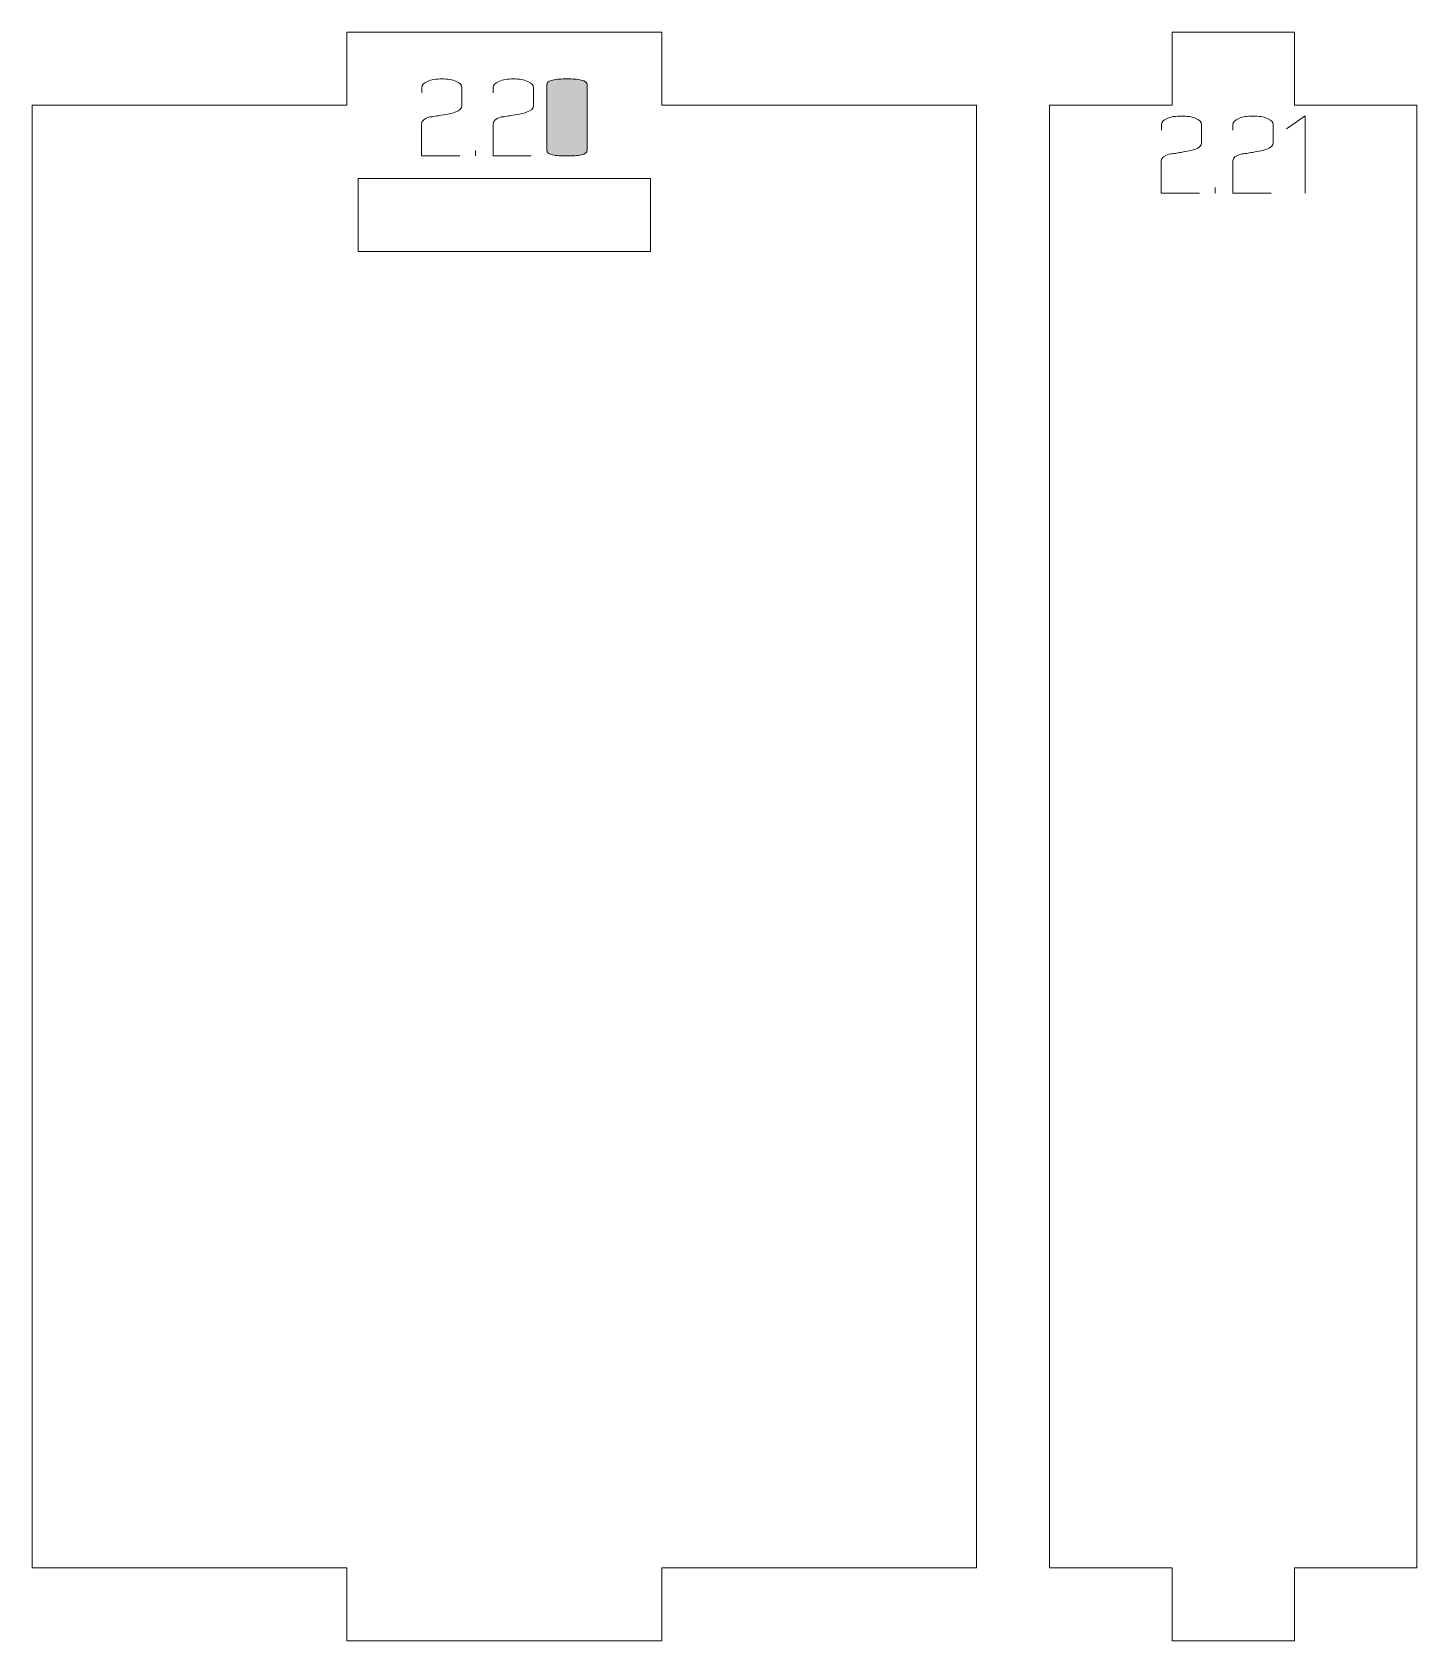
# Model space of a CAD drawing. Header units: centimetres. Extents: x -191 to 212, y -234 to 239.
# Drawn here: x -43.28 to -37.6, y -45.73 to -39.13 of the extents above; entities that cross this region are included whole.
import ezdxf

# ---------------------------------------------------------------- set-up
doc = ezdxf.new("R2010")
doc.units = ezdxf.units.CM
doc.header["$MEASUREMENT"] = 0
doc.layers.add('Capa 1', color=7, linetype='Continuous')

msp = doc.modelspace()

# ---------------------------------------------------------------- hatches: boundary and pattern name
at = {"layer": 'Capa 1', "true_color": 0x3e4095}
h = msp.add_hatch(color=175, dxfattribs=at)
edge = h.paths.add_edge_path()
edge.add_spline(control_points=[(-41.68326, -39.641), (-41.68326, -39.641), (-41.68326, -39.50846), (-41.68326, -39.50846), (-41.68234, -39.49654), (-41.67149, -39.48737), (-41.6507, -39.48095), (-41.64214, -39.48033), (-41.63396, -39.47934), (-41.62616, -39.47796), (-41.61837, -39.47659), (-41.61049, -39.47514), (-41.60254, -39.47361), (-41.58787, -39.47116), (-41.57663, -39.46917), (-41.56884, -39.46765), (-41.56104, -39.46612), (-41.55347, -39.46413), (-41.54613, -39.46168), (-41.52718, -39.45465), (-41.5177, -39.44563), (-41.5177, -39.43463), (-41.5177, -39.43463), (-41.5177, -39.35987), (-41.5177, -39.35987), (-41.5177, -39.35009), (-41.52557, -39.34176), (-41.54132, -39.33488), (-41.55706, -39.328), (-41.57671, -39.32456), (-41.60025, -39.32456), (-41.62379, -39.32456), (-41.64344, -39.328), (-41.65918, -39.33488), (-41.67493, -39.34176), (-41.6828, -39.35009), (-41.6828, -39.35987), (-41.6828, -39.35987), (-41.6828, -39.38234), (-41.6828, -39.38234), (-41.6828, -39.38234), (-41.6828, -39.35987), (-41.6828, -39.35987), (-41.6828, -39.35009), (-41.67493, -39.34176), (-41.65918, -39.33488), (-41.64344, -39.328), (-41.62379, -39.32456), (-41.60025, -39.32456), (-41.57671, -39.32456), (-41.55706, -39.328), (-41.54132, -39.33488), (-41.52557, -39.34176), (-41.5177, -39.35009), (-41.5177, -39.35987), (-41.5177, -39.35987), (-41.5177, -39.43463), (-41.5177, -39.43463), (-41.5177, -39.44563), (-41.52718, -39.45465), (-41.54613, -39.46168), (-41.55347, -39.46413), (-41.56104, -39.46612), (-41.56884, -39.46765), (-41.57663, -39.46917), (-41.58787, -39.47116), (-41.60254, -39.47361), (-41.61049, -39.47514), (-41.61837, -39.47659), (-41.62616, -39.47796), (-41.63396, -39.47934), (-41.64214, -39.48033), (-41.6507, -39.48095), (-41.67149, -39.48737), (-41.68234, -39.49654), (-41.68326, -39.50846), (-41.68326, -39.50846), (-41.68326, -39.641), (-41.68326, -39.641), (-41.68326, -39.641), (-41.52641, -39.641), (-41.52641, -39.641), (-41.52641, -39.641), (-41.68326, -39.641), (-41.68326, -39.641)], knot_values=[0, 0, 0, 0, 0.0357143, 0.0357143, 0.0357143, 0.0714286, 0.0714286, 0.0714286, 0.1071429, 0.1071429, 0.1071429, 0.1428571, 0.1428571, 0.1428571, 0.1785714, 0.1785714, 0.1785714, 0.2142857, 0.2142857, 0.2142857, 0.25, 0.25, 0.25, 0.2857143, 0.2857143, 0.2857143, 0.3214286, 0.3214286, 0.3214286, 0.3571429, 0.3571429, 0.3571429, 0.3928571, 0.3928571, 0.3928571, 0.4285714, 0.4285714, 0.4285714, 0.4642857, 0.4642857, 0.4642857, 0.5, 0.5, 0.5, 0.5357143, 0.5357143, 0.5357143, 0.5714286, 0.5714286, 0.5714286, 0.6071429, 0.6071429, 0.6071429, 0.6428571, 0.6428571, 0.6428571, 0.6785714, 0.6785714, 0.6785714, 0.7142857, 0.7142857, 0.7142857, 0.75, 0.75, 0.75, 0.7857143, 0.7857143, 0.7857143, 0.8214286, 0.8214286, 0.8214286, 0.8571429, 0.8571429, 0.8571429, 0.8928571, 0.8928571, 0.8928571, 0.9285714, 0.9285714, 0.9285714, 0.9642857, 0.9642857, 0.9642857, 1, 1, 1, 1], degree=3, periodic=1)
h = msp.add_hatch(color=175, dxfattribs=at)
edge = h.paths.add_edge_path()
edge.add_spline(control_points=[(-41.38975, -39.641), (-41.38975, -39.641), (-41.38975, -39.50846), (-41.38975, -39.50846), (-41.38883, -39.49654), (-41.37798, -39.48737), (-41.35719, -39.48095), (-41.34863, -39.48033), (-41.34045, -39.47934), (-41.33265, -39.47796), (-41.32486, -39.47659), (-41.31698, -39.47514), (-41.30903, -39.47361), (-41.29436, -39.47116), (-41.28312, -39.46917), (-41.27533, -39.46765), (-41.26753, -39.46612), (-41.25996, -39.46413), (-41.25262, -39.46168), (-41.23367, -39.45465), (-41.22419, -39.44563), (-41.22419, -39.43463), (-41.22419, -39.43463), (-41.22419, -39.35987), (-41.22419, -39.35987), (-41.22419, -39.35009), (-41.23206, -39.34176), (-41.24781, -39.33488), (-41.26355, -39.328), (-41.2832, -39.32456), (-41.30674, -39.32456), (-41.33028, -39.32456), (-41.34993, -39.328), (-41.36567, -39.33488), (-41.38142, -39.34176), (-41.38929, -39.35009), (-41.38929, -39.35987), (-41.38929, -39.35987), (-41.38929, -39.38234), (-41.38929, -39.38234), (-41.38929, -39.38234), (-41.38929, -39.35987), (-41.38929, -39.35987), (-41.38929, -39.35009), (-41.38142, -39.34176), (-41.36567, -39.33488), (-41.34993, -39.328), (-41.33028, -39.32456), (-41.30674, -39.32456), (-41.2832, -39.32456), (-41.26355, -39.328), (-41.24781, -39.33488), (-41.23206, -39.34176), (-41.22419, -39.35009), (-41.22419, -39.35987), (-41.22419, -39.35987), (-41.22419, -39.43463), (-41.22419, -39.43463), (-41.22419, -39.44563), (-41.23367, -39.45465), (-41.25262, -39.46168), (-41.25996, -39.46413), (-41.26753, -39.46612), (-41.27533, -39.46765), (-41.28312, -39.46917), (-41.29436, -39.47116), (-41.30903, -39.47361), (-41.31698, -39.47514), (-41.32486, -39.47659), (-41.33265, -39.47796), (-41.34045, -39.47934), (-41.34863, -39.48033), (-41.35719, -39.48095), (-41.37798, -39.48737), (-41.38883, -39.49654), (-41.38975, -39.50846), (-41.38975, -39.50846), (-41.38975, -39.641), (-41.38975, -39.641), (-41.38975, -39.641), (-41.2329, -39.641), (-41.2329, -39.641), (-41.2329, -39.641), (-41.38975, -39.641), (-41.38975, -39.641)], knot_values=[0, 0, 0, 0, 0.0357143, 0.0357143, 0.0357143, 0.0714286, 0.0714286, 0.0714286, 0.1071429, 0.1071429, 0.1071429, 0.1428571, 0.1428571, 0.1428571, 0.1785714, 0.1785714, 0.1785714, 0.2142857, 0.2142857, 0.2142857, 0.25, 0.25, 0.25, 0.2857143, 0.2857143, 0.2857143, 0.3214286, 0.3214286, 0.3214286, 0.3571429, 0.3571429, 0.3571429, 0.3928571, 0.3928571, 0.3928571, 0.4285714, 0.4285714, 0.4285714, 0.4642857, 0.4642857, 0.4642857, 0.5, 0.5, 0.5, 0.5357143, 0.5357143, 0.5357143, 0.5714286, 0.5714286, 0.5714286, 0.6071429, 0.6071429, 0.6071429, 0.6428571, 0.6428571, 0.6428571, 0.6785714, 0.6785714, 0.6785714, 0.7142857, 0.7142857, 0.7142857, 0.75, 0.75, 0.75, 0.7857143, 0.7857143, 0.7857143, 0.8214286, 0.8214286, 0.8214286, 0.8571429, 0.8571429, 0.8571429, 0.8928571, 0.8928571, 0.8928571, 0.9285714, 0.9285714, 0.9285714, 0.9642857, 0.9642857, 0.9642857, 1, 1, 1, 1], degree=3, periodic=1)
h = msp.add_hatch(color=175, dxfattribs=at)
edge = h.paths.add_edge_path()
edge.add_spline(control_points=[(-41.16916, -39.61715), (-41.16916, -39.62694), (-41.16129, -39.63336), (-41.14554, -39.63641), (-41.1298, -39.63947), (-41.11015, -39.641), (-41.08661, -39.641), (-41.06307, -39.641), (-41.04342, -39.63947), (-41.02768, -39.63641), (-41.01193, -39.63336), (-41.00406, -39.62694), (-41.00406, -39.61715), (-41.00406, -39.61715), (-41.00406, -39.34887), (-41.00406, -39.34887), (-41.00406, -39.33908), (-41.01193, -39.33258), (-41.02768, -39.32937), (-41.04342, -39.32616), (-41.06307, -39.32456), (-41.08661, -39.32456), (-41.11015, -39.32456), (-41.1298, -39.32616), (-41.14554, -39.32937), (-41.16129, -39.33258), (-41.16916, -39.33908), (-41.16916, -39.34887), (-41.16916, -39.34887), (-41.16916, -39.61715), (-41.16916, -39.61715)], knot_values=[0, 0, 0, 0, 0.1, 0.1, 0.1, 0.2, 0.2, 0.2, 0.3, 0.3, 0.3, 0.4, 0.4, 0.4, 0.5, 0.5, 0.5, 0.6, 0.6, 0.6, 0.7, 0.7, 0.7, 0.8, 0.8, 0.8, 0.9, 0.9, 0.9, 1, 1, 1, 1], degree=3, periodic=1)
h = msp.add_hatch(color=175, dxfattribs=at)
edge = h.paths.add_edge_path()
edge.add_spline(control_points=[(-41.00406, -39.61715), (-41.00406, -39.62694), (-41.01193, -39.63336), (-41.02768, -39.63641), (-41.04342, -39.63947), (-41.06307, -39.641), (-41.08661, -39.641), (-41.11015, -39.641), (-41.1298, -39.63947), (-41.14554, -39.63641), (-41.16129, -39.63336), (-41.16916, -39.62694), (-41.16916, -39.61715), (-41.16916, -39.61715), (-41.16916, -39.34887), (-41.16916, -39.34887), (-41.16916, -39.33908), (-41.16129, -39.33258), (-41.14554, -39.32937), (-41.1298, -39.32616), (-41.11015, -39.32456), (-41.08661, -39.32456), (-41.06307, -39.32456), (-41.04342, -39.32616), (-41.02768, -39.32937), (-41.01193, -39.33258), (-41.00406, -39.33908), (-41.00406, -39.34887), (-41.00406, -39.34887), (-41.00406, -39.61715), (-41.00406, -39.61715)], knot_values=[0, 0, 0, 0, 0.1, 0.1, 0.1, 0.2, 0.2, 0.2, 0.3, 0.3, 0.3, 0.4, 0.4, 0.4, 0.5, 0.5, 0.5, 0.6, 0.6, 0.6, 0.7, 0.7, 0.7, 0.8, 0.8, 0.8, 0.9, 0.9, 0.9, 1, 1, 1, 1], degree=3, periodic=1)
h = msp.add_hatch(color=175, dxfattribs=at)
edge = h.paths.add_edge_path()
edge.add_spline(control_points=[(-38.6472, -39.7934), (-38.6472, -39.7934), (-38.6472, -39.66086), (-38.6472, -39.66086), (-38.64628, -39.64894), (-38.63543, -39.63977), (-38.61464, -39.63335), (-38.60608, -39.63273), (-38.5979, -39.63174), (-38.5901, -39.63036), (-38.58231, -39.62899), (-38.57443, -39.62754), (-38.56648, -39.62601), (-38.55181, -39.62356), (-38.54057, -39.62157), (-38.53278, -39.62005), (-38.52498, -39.61852), (-38.51741, -39.61653), (-38.51007, -39.61408), (-38.49112, -39.60705), (-38.48164, -39.59803), (-38.48164, -39.58703), (-38.48164, -39.58703), (-38.48164, -39.51227), (-38.48164, -39.51227), (-38.48164, -39.50249), (-38.48951, -39.49416), (-38.50526, -39.48728), (-38.521, -39.4804), (-38.54065, -39.47696), (-38.56419, -39.47696), (-38.58773, -39.47696), (-38.60738, -39.4804), (-38.62312, -39.48728), (-38.63887, -39.49416), (-38.64674, -39.50249), (-38.64674, -39.51227), (-38.64674, -39.51227), (-38.64674, -39.53474), (-38.64674, -39.53474), (-38.64674, -39.53474), (-38.64674, -39.51227), (-38.64674, -39.51227), (-38.64674, -39.50249), (-38.63887, -39.49416), (-38.62312, -39.48728), (-38.60738, -39.4804), (-38.58773, -39.47696), (-38.56419, -39.47696), (-38.54065, -39.47696), (-38.521, -39.4804), (-38.50526, -39.48728), (-38.48951, -39.49416), (-38.48164, -39.50249), (-38.48164, -39.51227), (-38.48164, -39.51227), (-38.48164, -39.58703), (-38.48164, -39.58703), (-38.48164, -39.59803), (-38.49112, -39.60705), (-38.51007, -39.61408), (-38.51741, -39.61653), (-38.52498, -39.61852), (-38.53278, -39.62005), (-38.54057, -39.62157), (-38.55181, -39.62356), (-38.56648, -39.62601), (-38.57443, -39.62754), (-38.58231, -39.62899), (-38.5901, -39.63036), (-38.5979, -39.63174), (-38.60608, -39.63273), (-38.61464, -39.63335), (-38.63543, -39.63977), (-38.64628, -39.64894), (-38.6472, -39.66086), (-38.6472, -39.66086), (-38.6472, -39.7934), (-38.6472, -39.7934), (-38.6472, -39.7934), (-38.49035, -39.7934), (-38.49035, -39.7934), (-38.49035, -39.7934), (-38.6472, -39.7934), (-38.6472, -39.7934)], knot_values=[0, 0, 0, 0, 0.0357143, 0.0357143, 0.0357143, 0.0714286, 0.0714286, 0.0714286, 0.1071429, 0.1071429, 0.1071429, 0.1428571, 0.1428571, 0.1428571, 0.1785714, 0.1785714, 0.1785714, 0.2142857, 0.2142857, 0.2142857, 0.25, 0.25, 0.25, 0.2857143, 0.2857143, 0.2857143, 0.3214286, 0.3214286, 0.3214286, 0.3571429, 0.3571429, 0.3571429, 0.3928571, 0.3928571, 0.3928571, 0.4285714, 0.4285714, 0.4285714, 0.4642857, 0.4642857, 0.4642857, 0.5, 0.5, 0.5, 0.5357143, 0.5357143, 0.5357143, 0.5714286, 0.5714286, 0.5714286, 0.6071429, 0.6071429, 0.6071429, 0.6428571, 0.6428571, 0.6428571, 0.6785714, 0.6785714, 0.6785714, 0.7142857, 0.7142857, 0.7142857, 0.75, 0.75, 0.75, 0.7857143, 0.7857143, 0.7857143, 0.8214286, 0.8214286, 0.8214286, 0.8571429, 0.8571429, 0.8571429, 0.8928571, 0.8928571, 0.8928571, 0.9285714, 0.9285714, 0.9285714, 0.9642857, 0.9642857, 0.9642857, 1, 1, 1, 1], degree=3, periodic=1)
h = msp.add_hatch(color=175, dxfattribs=at)
edge = h.paths.add_edge_path()
edge.add_spline(control_points=[(-38.35369, -39.7934), (-38.35369, -39.7934), (-38.35369, -39.66086), (-38.35369, -39.66086), (-38.35277, -39.64894), (-38.34192, -39.63977), (-38.32113, -39.63335), (-38.31257, -39.63273), (-38.30439, -39.63174), (-38.29659, -39.63036), (-38.2888, -39.62899), (-38.28092, -39.62754), (-38.27297, -39.62601), (-38.2583, -39.62356), (-38.24706, -39.62157), (-38.23927, -39.62005), (-38.23147, -39.61852), (-38.2239, -39.61653), (-38.21656, -39.61408), (-38.19761, -39.60705), (-38.18813, -39.59803), (-38.18813, -39.58703), (-38.18813, -39.58703), (-38.18813, -39.51227), (-38.18813, -39.51227), (-38.18813, -39.50249), (-38.196, -39.49416), (-38.21175, -39.48728), (-38.22749, -39.4804), (-38.24714, -39.47696), (-38.27068, -39.47696), (-38.29422, -39.47696), (-38.31387, -39.4804), (-38.32961, -39.48728), (-38.34536, -39.49416), (-38.35323, -39.50249), (-38.35323, -39.51227), (-38.35323, -39.51227), (-38.35323, -39.53474), (-38.35323, -39.53474), (-38.35323, -39.53474), (-38.35323, -39.51227), (-38.35323, -39.51227), (-38.35323, -39.50249), (-38.34536, -39.49416), (-38.32961, -39.48728), (-38.31387, -39.4804), (-38.29422, -39.47696), (-38.27068, -39.47696), (-38.24714, -39.47696), (-38.22749, -39.4804), (-38.21175, -39.48728), (-38.196, -39.49416), (-38.18813, -39.50249), (-38.18813, -39.51227), (-38.18813, -39.51227), (-38.18813, -39.58703), (-38.18813, -39.58703), (-38.18813, -39.59803), (-38.19761, -39.60705), (-38.21656, -39.61408), (-38.2239, -39.61653), (-38.23147, -39.61852), (-38.23927, -39.62005), (-38.24706, -39.62157), (-38.2583, -39.62356), (-38.27297, -39.62601), (-38.28092, -39.62754), (-38.2888, -39.62899), (-38.29659, -39.63036), (-38.30439, -39.63174), (-38.31257, -39.63273), (-38.32113, -39.63335), (-38.34192, -39.63977), (-38.35277, -39.64894), (-38.35369, -39.66086), (-38.35369, -39.66086), (-38.35369, -39.7934), (-38.35369, -39.7934), (-38.35369, -39.7934), (-38.19684, -39.7934), (-38.19684, -39.7934), (-38.19684, -39.7934), (-38.35369, -39.7934), (-38.35369, -39.7934)], knot_values=[0, 0, 0, 0, 0.0357143, 0.0357143, 0.0357143, 0.0714286, 0.0714286, 0.0714286, 0.1071429, 0.1071429, 0.1071429, 0.1428571, 0.1428571, 0.1428571, 0.1785714, 0.1785714, 0.1785714, 0.2142857, 0.2142857, 0.2142857, 0.25, 0.25, 0.25, 0.2857143, 0.2857143, 0.2857143, 0.3214286, 0.3214286, 0.3214286, 0.3571429, 0.3571429, 0.3571429, 0.3928571, 0.3928571, 0.3928571, 0.4285714, 0.4285714, 0.4285714, 0.4642857, 0.4642857, 0.4642857, 0.5, 0.5, 0.5, 0.5357143, 0.5357143, 0.5357143, 0.5714286, 0.5714286, 0.5714286, 0.6071429, 0.6071429, 0.6071429, 0.6428571, 0.6428571, 0.6428571, 0.6785714, 0.6785714, 0.6785714, 0.7142857, 0.7142857, 0.7142857, 0.75, 0.75, 0.75, 0.7857143, 0.7857143, 0.7857143, 0.8214286, 0.8214286, 0.8214286, 0.8571429, 0.8571429, 0.8571429, 0.8928571, 0.8928571, 0.8928571, 0.9285714, 0.9285714, 0.9285714, 0.9642857, 0.9642857, 0.9642857, 1, 1, 1, 1], degree=3, periodic=1)
h = msp.add_hatch(color=175, dxfattribs=at)
edge = h.paths.add_edge_path()
edge.add_spline(control_points=[(-38.05697, -39.4765), (-38.05697, -39.4765), (-38.1331, -39.52924), (-38.1331, -39.52924), (-38.1331, -39.52924), (-38.05697, -39.4765), (-38.05697, -39.4765), (-38.05697, -39.4765), (-38.05697, -39.7934), (-38.05697, -39.7934), (-38.05697, -39.7934), (-38.05697, -39.4765), (-38.05697, -39.4765)], knot_values=[0, 0, 0, 0, 0.25, 0.25, 0.25, 0.5, 0.5, 0.5, 0.75, 0.75, 0.75, 1, 1, 1, 1], degree=3, periodic=1)
h = msp.add_hatch(color=175, dxfattribs=at)
edge = h.paths.add_edge_path()
edge.add_spline(control_points=[(-41.46267, -39.641), (-41.46267, -39.641), (-41.46267, -39.61853), (-41.46267, -39.61853), (-41.46267, -39.61853), (-41.46267, -39.641), (-41.46267, -39.641)], knot_values=[0, 0, 0, 0, 0.5, 0.5, 0.5, 1, 1, 1, 1], degree=3, periodic=1)
h = msp.add_hatch(color=175, dxfattribs=at)
edge = h.paths.add_edge_path()
edge.add_spline(control_points=[(-38.42661, -39.7934), (-38.42661, -39.7934), (-38.42661, -39.77093), (-38.42661, -39.77093), (-38.42661, -39.77093), (-38.42661, -39.7934), (-38.42661, -39.7934)], knot_values=[0, 0, 0, 0, 0.5, 0.5, 0.5, 1, 1, 1, 1], degree=3, periodic=1)

# ---------------------------------------------------------------- linework, layer by layer
at = {"layer": 'Capa 1', "color": 240, "lineweight": 9}
for points, knots in [([(-43.28159, -39.433), (-43.28159, -39.433), (-43.28159, -45.433), (-43.28159, -45.433), (-43.28159, -45.433), (-41.98963, -45.433), (-41.98963, -45.433), (-41.98963, -45.433), (-41.98963, -45.733), (-41.98963, -45.733), (-41.98963, -45.733), (-40.69767, -45.733), (-40.69767, -45.733), (-40.69767, -45.733), (-40.69767, -45.433), (-40.69767, -45.433), (-40.69767, -45.433), (-39.40572, -45.433), (-39.40572, -45.433), (-39.40572, -45.433), (-39.40572, -39.433), (-39.40572, -39.433), (-39.40572, -39.433), (-40.69767, -39.433), (-40.69767, -39.433), (-40.69767, -39.433), (-40.69767, -39.133), (-40.69767, -39.133), (-40.69767, -39.133), (-41.98963, -39.133), (-41.98963, -39.133), (-41.98963, -39.133), (-41.98963, -39.433), (-41.98963, -39.433), (-41.98963, -39.433), (-43.28159, -39.433), (-43.28159, -39.433)], [0, 0, 0, 0, 0.0833333, 0.0833333, 0.0833333, 0.1666667, 0.1666667, 0.1666667, 0.25, 0.25, 0.25, 0.3333333, 0.3333333, 0.3333333, 0.4166667, 0.4166667, 0.4166667, 0.5, 0.5, 0.5, 0.5833333, 0.5833333, 0.5833333, 0.6666667, 0.6666667, 0.6666667, 0.75, 0.75, 0.75, 0.8333333, 0.8333333, 0.8333333, 0.9166667, 0.9166667, 0.9166667, 1, 1, 1, 1]), ([(-39.10572, -39.433), (-39.10572, -39.433), (-39.10572, -45.433), (-39.10572, -45.433), (-39.10572, -45.433), (-38.60329, -45.433), (-38.60329, -45.433), (-38.60329, -45.433), (-38.60329, -45.733), (-38.60329, -45.733), (-38.60329, -45.733), (-38.10087, -45.733), (-38.10087, -45.733), (-38.10087, -45.733), (-38.10087, -45.433), (-38.10087, -45.433), (-38.10087, -45.433), (-37.59845, -45.433), (-37.59845, -45.433), (-37.59845, -45.433), (-37.59845, -39.433), (-37.59845, -39.433), (-37.59845, -39.433), (-38.10087, -39.433), (-38.10087, -39.433), (-38.10087, -39.433), (-38.10087, -39.133), (-38.10087, -39.133), (-38.10087, -39.133), (-38.60329, -39.133), (-38.60329, -39.133), (-38.60329, -39.133), (-38.60329, -39.433), (-38.60329, -39.433), (-38.60329, -39.433), (-39.10572, -39.433), (-39.10572, -39.433)], [0, 0, 0, 0, 0.0833333, 0.0833333, 0.0833333, 0.1666667, 0.1666667, 0.1666667, 0.25, 0.25, 0.25, 0.3333333, 0.3333333, 0.3333333, 0.4166667, 0.4166667, 0.4166667, 0.5, 0.5, 0.5, 0.5833333, 0.5833333, 0.5833333, 0.6666667, 0.6666667, 0.6666667, 0.75, 0.75, 0.75, 0.8333333, 0.8333333, 0.8333333, 0.9166667, 0.9166667, 0.9166667, 1, 1, 1, 1]), ([(-41.94366, -40.03348), (-41.94366, -40.03348), (-40.74366, -40.03348), (-40.74366, -40.03348), (-40.74366, -40.03348), (-40.74366, -39.73348), (-40.74366, -39.73348), (-40.74366, -39.73348), (-41.94366, -39.73348), (-41.94366, -39.73348), (-41.94366, -39.73348), (-41.94366, -40.03348), (-41.94366, -40.03348)], [0, 0, 0, 0, 0.25, 0.25, 0.25, 0.5, 0.5, 0.5, 0.75, 0.75, 0.75, 1, 1, 1, 1])]:
    msp.add_open_spline(points, degree=3, knots=knots, dxfattribs=at)
at = {"layer": 'Capa 1', "color": 114, "lineweight": 9}
for points, knots in [([(-41.68326, -39.641), (-41.68326, -39.641), (-41.68326, -39.50846), (-41.68326, -39.50846), (-41.68234, -39.49654), (-41.67149, -39.48737), (-41.6507, -39.48095), (-41.64214, -39.48033), (-41.63396, -39.47934), (-41.62616, -39.47796), (-41.61837, -39.47659), (-41.61049, -39.47514), (-41.60254, -39.47361), (-41.58787, -39.47116), (-41.57663, -39.46917), (-41.56884, -39.46765), (-41.56104, -39.46612), (-41.55347, -39.46413), (-41.54613, -39.46168), (-41.52718, -39.45465), (-41.5177, -39.44563), (-41.5177, -39.43463), (-41.5177, -39.43463), (-41.5177, -39.35987), (-41.5177, -39.35987), (-41.5177, -39.35009), (-41.52557, -39.34176), (-41.54132, -39.33488), (-41.55706, -39.328), (-41.57671, -39.32456), (-41.60025, -39.32456), (-41.62379, -39.32456), (-41.64344, -39.328), (-41.65918, -39.33488), (-41.67493, -39.34176), (-41.6828, -39.35009), (-41.6828, -39.35987), (-41.6828, -39.35987), (-41.6828, -39.38234), (-41.6828, -39.38234), (-41.6828, -39.38234), (-41.6828, -39.35987), (-41.6828, -39.35987), (-41.6828, -39.35009), (-41.67493, -39.34176), (-41.65918, -39.33488), (-41.64344, -39.328), (-41.62379, -39.32456), (-41.60025, -39.32456), (-41.57671, -39.32456), (-41.55706, -39.328), (-41.54132, -39.33488), (-41.52557, -39.34176), (-41.5177, -39.35009), (-41.5177, -39.35987), (-41.5177, -39.35987), (-41.5177, -39.43463), (-41.5177, -39.43463), (-41.5177, -39.44563), (-41.52718, -39.45465), (-41.54613, -39.46168), (-41.55347, -39.46413), (-41.56104, -39.46612), (-41.56884, -39.46765), (-41.57663, -39.46917), (-41.58787, -39.47116), (-41.60254, -39.47361), (-41.61049, -39.47514), (-41.61837, -39.47659), (-41.62616, -39.47796), (-41.63396, -39.47934), (-41.64214, -39.48033), (-41.6507, -39.48095), (-41.67149, -39.48737), (-41.68234, -39.49654), (-41.68326, -39.50846), (-41.68326, -39.50846), (-41.68326, -39.641), (-41.68326, -39.641), (-41.68326, -39.641), (-41.52641, -39.641), (-41.52641, -39.641), (-41.52641, -39.641), (-41.68326, -39.641), (-41.68326, -39.641)], [0, 0, 0, 0, 0.0357143, 0.0357143, 0.0357143, 0.0714286, 0.0714286, 0.0714286, 0.1071429, 0.1071429, 0.1071429, 0.1428571, 0.1428571, 0.1428571, 0.1785714, 0.1785714, 0.1785714, 0.2142857, 0.2142857, 0.2142857, 0.25, 0.25, 0.25, 0.2857143, 0.2857143, 0.2857143, 0.3214286, 0.3214286, 0.3214286, 0.3571429, 0.3571429, 0.3571429, 0.3928571, 0.3928571, 0.3928571, 0.4285714, 0.4285714, 0.4285714, 0.4642857, 0.4642857, 0.4642857, 0.5, 0.5, 0.5, 0.5357143, 0.5357143, 0.5357143, 0.5714286, 0.5714286, 0.5714286, 0.6071429, 0.6071429, 0.6071429, 0.6428571, 0.6428571, 0.6428571, 0.6785714, 0.6785714, 0.6785714, 0.7142857, 0.7142857, 0.7142857, 0.75, 0.75, 0.75, 0.7857143, 0.7857143, 0.7857143, 0.8214286, 0.8214286, 0.8214286, 0.8571429, 0.8571429, 0.8571429, 0.8928571, 0.8928571, 0.8928571, 0.9285714, 0.9285714, 0.9285714, 0.9642857, 0.9642857, 0.9642857, 1, 1, 1, 1]), ([(-41.38975, -39.641), (-41.38975, -39.641), (-41.38975, -39.50846), (-41.38975, -39.50846), (-41.38883, -39.49654), (-41.37798, -39.48737), (-41.35719, -39.48095), (-41.34863, -39.48033), (-41.34045, -39.47934), (-41.33265, -39.47796), (-41.32486, -39.47659), (-41.31698, -39.47514), (-41.30903, -39.47361), (-41.29436, -39.47116), (-41.28312, -39.46917), (-41.27533, -39.46765), (-41.26753, -39.46612), (-41.25996, -39.46413), (-41.25262, -39.46168), (-41.23367, -39.45465), (-41.22419, -39.44563), (-41.22419, -39.43463), (-41.22419, -39.43463), (-41.22419, -39.35987), (-41.22419, -39.35987), (-41.22419, -39.35009), (-41.23206, -39.34176), (-41.24781, -39.33488), (-41.26355, -39.328), (-41.2832, -39.32456), (-41.30674, -39.32456), (-41.33028, -39.32456), (-41.34993, -39.328), (-41.36567, -39.33488), (-41.38142, -39.34176), (-41.38929, -39.35009), (-41.38929, -39.35987), (-41.38929, -39.35987), (-41.38929, -39.38234), (-41.38929, -39.38234), (-41.38929, -39.38234), (-41.38929, -39.35987), (-41.38929, -39.35987), (-41.38929, -39.35009), (-41.38142, -39.34176), (-41.36567, -39.33488), (-41.34993, -39.328), (-41.33028, -39.32456), (-41.30674, -39.32456), (-41.2832, -39.32456), (-41.26355, -39.328), (-41.24781, -39.33488), (-41.23206, -39.34176), (-41.22419, -39.35009), (-41.22419, -39.35987), (-41.22419, -39.35987), (-41.22419, -39.43463), (-41.22419, -39.43463), (-41.22419, -39.44563), (-41.23367, -39.45465), (-41.25262, -39.46168), (-41.25996, -39.46413), (-41.26753, -39.46612), (-41.27533, -39.46765), (-41.28312, -39.46917), (-41.29436, -39.47116), (-41.30903, -39.47361), (-41.31698, -39.47514), (-41.32486, -39.47659), (-41.33265, -39.47796), (-41.34045, -39.47934), (-41.34863, -39.48033), (-41.35719, -39.48095), (-41.37798, -39.48737), (-41.38883, -39.49654), (-41.38975, -39.50846), (-41.38975, -39.50846), (-41.38975, -39.641), (-41.38975, -39.641), (-41.38975, -39.641), (-41.2329, -39.641), (-41.2329, -39.641), (-41.2329, -39.641), (-41.38975, -39.641), (-41.38975, -39.641)], [0, 0, 0, 0, 0.0357143, 0.0357143, 0.0357143, 0.0714286, 0.0714286, 0.0714286, 0.1071429, 0.1071429, 0.1071429, 0.1428571, 0.1428571, 0.1428571, 0.1785714, 0.1785714, 0.1785714, 0.2142857, 0.2142857, 0.2142857, 0.25, 0.25, 0.25, 0.2857143, 0.2857143, 0.2857143, 0.3214286, 0.3214286, 0.3214286, 0.3571429, 0.3571429, 0.3571429, 0.3928571, 0.3928571, 0.3928571, 0.4285714, 0.4285714, 0.4285714, 0.4642857, 0.4642857, 0.4642857, 0.5, 0.5, 0.5, 0.5357143, 0.5357143, 0.5357143, 0.5714286, 0.5714286, 0.5714286, 0.6071429, 0.6071429, 0.6071429, 0.6428571, 0.6428571, 0.6428571, 0.6785714, 0.6785714, 0.6785714, 0.7142857, 0.7142857, 0.7142857, 0.75, 0.75, 0.75, 0.7857143, 0.7857143, 0.7857143, 0.8214286, 0.8214286, 0.8214286, 0.8571429, 0.8571429, 0.8571429, 0.8928571, 0.8928571, 0.8928571, 0.9285714, 0.9285714, 0.9285714, 0.9642857, 0.9642857, 0.9642857, 1, 1, 1, 1]), ([(-41.16916, -39.61715), (-41.16916, -39.62694), (-41.16129, -39.63336), (-41.14554, -39.63641), (-41.1298, -39.63947), (-41.11015, -39.641), (-41.08661, -39.641), (-41.06307, -39.641), (-41.04342, -39.63947), (-41.02768, -39.63641), (-41.01193, -39.63336), (-41.00406, -39.62694), (-41.00406, -39.61715), (-41.00406, -39.61715), (-41.00406, -39.34887), (-41.00406, -39.34887), (-41.00406, -39.33908), (-41.01193, -39.33258), (-41.02768, -39.32937), (-41.04342, -39.32616), (-41.06307, -39.32456), (-41.08661, -39.32456), (-41.11015, -39.32456), (-41.1298, -39.32616), (-41.14554, -39.32937), (-41.16129, -39.33258), (-41.16916, -39.33908), (-41.16916, -39.34887), (-41.16916, -39.34887), (-41.16916, -39.61715), (-41.16916, -39.61715)], [0, 0, 0, 0, 0.1, 0.1, 0.1, 0.2, 0.2, 0.2, 0.3, 0.3, 0.3, 0.4, 0.4, 0.4, 0.5, 0.5, 0.5, 0.6, 0.6, 0.6, 0.7, 0.7, 0.7, 0.8, 0.8, 0.8, 0.9, 0.9, 0.9, 1, 1, 1, 1]), ([(-41.00406, -39.61715), (-41.00406, -39.62694), (-41.01193, -39.63336), (-41.02768, -39.63641), (-41.04342, -39.63947), (-41.06307, -39.641), (-41.08661, -39.641), (-41.11015, -39.641), (-41.1298, -39.63947), (-41.14554, -39.63641), (-41.16129, -39.63336), (-41.16916, -39.62694), (-41.16916, -39.61715), (-41.16916, -39.61715), (-41.16916, -39.34887), (-41.16916, -39.34887), (-41.16916, -39.33908), (-41.16129, -39.33258), (-41.14554, -39.32937), (-41.1298, -39.32616), (-41.11015, -39.32456), (-41.08661, -39.32456), (-41.06307, -39.32456), (-41.04342, -39.32616), (-41.02768, -39.32937), (-41.01193, -39.33258), (-41.00406, -39.33908), (-41.00406, -39.34887), (-41.00406, -39.34887), (-41.00406, -39.61715), (-41.00406, -39.61715)], [0, 0, 0, 0, 0.1, 0.1, 0.1, 0.2, 0.2, 0.2, 0.3, 0.3, 0.3, 0.4, 0.4, 0.4, 0.5, 0.5, 0.5, 0.6, 0.6, 0.6, 0.7, 0.7, 0.7, 0.8, 0.8, 0.8, 0.9, 0.9, 0.9, 1, 1, 1, 1]), ([(-38.6472, -39.7934), (-38.6472, -39.7934), (-38.6472, -39.66086), (-38.6472, -39.66086), (-38.64628, -39.64894), (-38.63543, -39.63977), (-38.61464, -39.63335), (-38.60608, -39.63273), (-38.5979, -39.63174), (-38.5901, -39.63036), (-38.58231, -39.62899), (-38.57443, -39.62754), (-38.56648, -39.62601), (-38.55181, -39.62356), (-38.54057, -39.62157), (-38.53278, -39.62005), (-38.52498, -39.61852), (-38.51741, -39.61653), (-38.51007, -39.61408), (-38.49112, -39.60705), (-38.48164, -39.59803), (-38.48164, -39.58703), (-38.48164, -39.58703), (-38.48164, -39.51227), (-38.48164, -39.51227), (-38.48164, -39.50249), (-38.48951, -39.49416), (-38.50526, -39.48728), (-38.521, -39.4804), (-38.54065, -39.47696), (-38.56419, -39.47696), (-38.58773, -39.47696), (-38.60738, -39.4804), (-38.62312, -39.48728), (-38.63887, -39.49416), (-38.64674, -39.50249), (-38.64674, -39.51227), (-38.64674, -39.51227), (-38.64674, -39.53474), (-38.64674, -39.53474), (-38.64674, -39.53474), (-38.64674, -39.51227), (-38.64674, -39.51227), (-38.64674, -39.50249), (-38.63887, -39.49416), (-38.62312, -39.48728), (-38.60738, -39.4804), (-38.58773, -39.47696), (-38.56419, -39.47696), (-38.54065, -39.47696), (-38.521, -39.4804), (-38.50526, -39.48728), (-38.48951, -39.49416), (-38.48164, -39.50249), (-38.48164, -39.51227), (-38.48164, -39.51227), (-38.48164, -39.58703), (-38.48164, -39.58703), (-38.48164, -39.59803), (-38.49112, -39.60705), (-38.51007, -39.61408), (-38.51741, -39.61653), (-38.52498, -39.61852), (-38.53278, -39.62005), (-38.54057, -39.62157), (-38.55181, -39.62356), (-38.56648, -39.62601), (-38.57443, -39.62754), (-38.58231, -39.62899), (-38.5901, -39.63036), (-38.5979, -39.63174), (-38.60608, -39.63273), (-38.61464, -39.63335), (-38.63543, -39.63977), (-38.64628, -39.64894), (-38.6472, -39.66086), (-38.6472, -39.66086), (-38.6472, -39.7934), (-38.6472, -39.7934), (-38.6472, -39.7934), (-38.49035, -39.7934), (-38.49035, -39.7934), (-38.49035, -39.7934), (-38.6472, -39.7934), (-38.6472, -39.7934)], [0, 0, 0, 0, 0.0357143, 0.0357143, 0.0357143, 0.0714286, 0.0714286, 0.0714286, 0.1071429, 0.1071429, 0.1071429, 0.1428571, 0.1428571, 0.1428571, 0.1785714, 0.1785714, 0.1785714, 0.2142857, 0.2142857, 0.2142857, 0.25, 0.25, 0.25, 0.2857143, 0.2857143, 0.2857143, 0.3214286, 0.3214286, 0.3214286, 0.3571429, 0.3571429, 0.3571429, 0.3928571, 0.3928571, 0.3928571, 0.4285714, 0.4285714, 0.4285714, 0.4642857, 0.4642857, 0.4642857, 0.5, 0.5, 0.5, 0.5357143, 0.5357143, 0.5357143, 0.5714286, 0.5714286, 0.5714286, 0.6071429, 0.6071429, 0.6071429, 0.6428571, 0.6428571, 0.6428571, 0.6785714, 0.6785714, 0.6785714, 0.7142857, 0.7142857, 0.7142857, 0.75, 0.75, 0.75, 0.7857143, 0.7857143, 0.7857143, 0.8214286, 0.8214286, 0.8214286, 0.8571429, 0.8571429, 0.8571429, 0.8928571, 0.8928571, 0.8928571, 0.9285714, 0.9285714, 0.9285714, 0.9642857, 0.9642857, 0.9642857, 1, 1, 1, 1]), ([(-38.35369, -39.7934), (-38.35369, -39.7934), (-38.35369, -39.66086), (-38.35369, -39.66086), (-38.35277, -39.64894), (-38.34192, -39.63977), (-38.32113, -39.63335), (-38.31257, -39.63273), (-38.30439, -39.63174), (-38.29659, -39.63036), (-38.2888, -39.62899), (-38.28092, -39.62754), (-38.27297, -39.62601), (-38.2583, -39.62356), (-38.24706, -39.62157), (-38.23927, -39.62005), (-38.23147, -39.61852), (-38.2239, -39.61653), (-38.21656, -39.61408), (-38.19761, -39.60705), (-38.18813, -39.59803), (-38.18813, -39.58703), (-38.18813, -39.58703), (-38.18813, -39.51227), (-38.18813, -39.51227), (-38.18813, -39.50249), (-38.196, -39.49416), (-38.21175, -39.48728), (-38.22749, -39.4804), (-38.24714, -39.47696), (-38.27068, -39.47696), (-38.29422, -39.47696), (-38.31387, -39.4804), (-38.32961, -39.48728), (-38.34536, -39.49416), (-38.35323, -39.50249), (-38.35323, -39.51227), (-38.35323, -39.51227), (-38.35323, -39.53474), (-38.35323, -39.53474), (-38.35323, -39.53474), (-38.35323, -39.51227), (-38.35323, -39.51227), (-38.35323, -39.50249), (-38.34536, -39.49416), (-38.32961, -39.48728), (-38.31387, -39.4804), (-38.29422, -39.47696), (-38.27068, -39.47696), (-38.24714, -39.47696), (-38.22749, -39.4804), (-38.21175, -39.48728), (-38.196, -39.49416), (-38.18813, -39.50249), (-38.18813, -39.51227), (-38.18813, -39.51227), (-38.18813, -39.58703), (-38.18813, -39.58703), (-38.18813, -39.59803), (-38.19761, -39.60705), (-38.21656, -39.61408), (-38.2239, -39.61653), (-38.23147, -39.61852), (-38.23927, -39.62005), (-38.24706, -39.62157), (-38.2583, -39.62356), (-38.27297, -39.62601), (-38.28092, -39.62754), (-38.2888, -39.62899), (-38.29659, -39.63036), (-38.30439, -39.63174), (-38.31257, -39.63273), (-38.32113, -39.63335), (-38.34192, -39.63977), (-38.35277, -39.64894), (-38.35369, -39.66086), (-38.35369, -39.66086), (-38.35369, -39.7934), (-38.35369, -39.7934), (-38.35369, -39.7934), (-38.19684, -39.7934), (-38.19684, -39.7934), (-38.19684, -39.7934), (-38.35369, -39.7934), (-38.35369, -39.7934)], [0, 0, 0, 0, 0.0357143, 0.0357143, 0.0357143, 0.0714286, 0.0714286, 0.0714286, 0.1071429, 0.1071429, 0.1071429, 0.1428571, 0.1428571, 0.1428571, 0.1785714, 0.1785714, 0.1785714, 0.2142857, 0.2142857, 0.2142857, 0.25, 0.25, 0.25, 0.2857143, 0.2857143, 0.2857143, 0.3214286, 0.3214286, 0.3214286, 0.3571429, 0.3571429, 0.3571429, 0.3928571, 0.3928571, 0.3928571, 0.4285714, 0.4285714, 0.4285714, 0.4642857, 0.4642857, 0.4642857, 0.5, 0.5, 0.5, 0.5357143, 0.5357143, 0.5357143, 0.5714286, 0.5714286, 0.5714286, 0.6071429, 0.6071429, 0.6071429, 0.6428571, 0.6428571, 0.6428571, 0.6785714, 0.6785714, 0.6785714, 0.7142857, 0.7142857, 0.7142857, 0.75, 0.75, 0.75, 0.7857143, 0.7857143, 0.7857143, 0.8214286, 0.8214286, 0.8214286, 0.8571429, 0.8571429, 0.8571429, 0.8928571, 0.8928571, 0.8928571, 0.9285714, 0.9285714, 0.9285714, 0.9642857, 0.9642857, 0.9642857, 1, 1, 1, 1]), ([(-38.05697, -39.4765), (-38.05697, -39.4765), (-38.1331, -39.52924), (-38.1331, -39.52924), (-38.1331, -39.52924), (-38.05697, -39.4765), (-38.05697, -39.4765), (-38.05697, -39.4765), (-38.05697, -39.7934), (-38.05697, -39.7934), (-38.05697, -39.7934), (-38.05697, -39.4765), (-38.05697, -39.4765)], [0, 0, 0, 0, 0.25, 0.25, 0.25, 0.5, 0.5, 0.5, 0.75, 0.75, 0.75, 1, 1, 1, 1]), ([(-41.46267, -39.641), (-41.46267, -39.641), (-41.46267, -39.61853), (-41.46267, -39.61853), (-41.46267, -39.61853), (-41.46267, -39.641), (-41.46267, -39.641)], [0, 0, 0, 0, 0.5, 0.5, 0.5, 1, 1, 1, 1]), ([(-38.42661, -39.7934), (-38.42661, -39.7934), (-38.42661, -39.77093), (-38.42661, -39.77093), (-38.42661, -39.77093), (-38.42661, -39.7934), (-38.42661, -39.7934)], [0, 0, 0, 0, 0.5, 0.5, 0.5, 1, 1, 1, 1])]:
    msp.add_open_spline(points, degree=3, knots=knots, dxfattribs=at)

doc.saveas('drawing.dxf')
